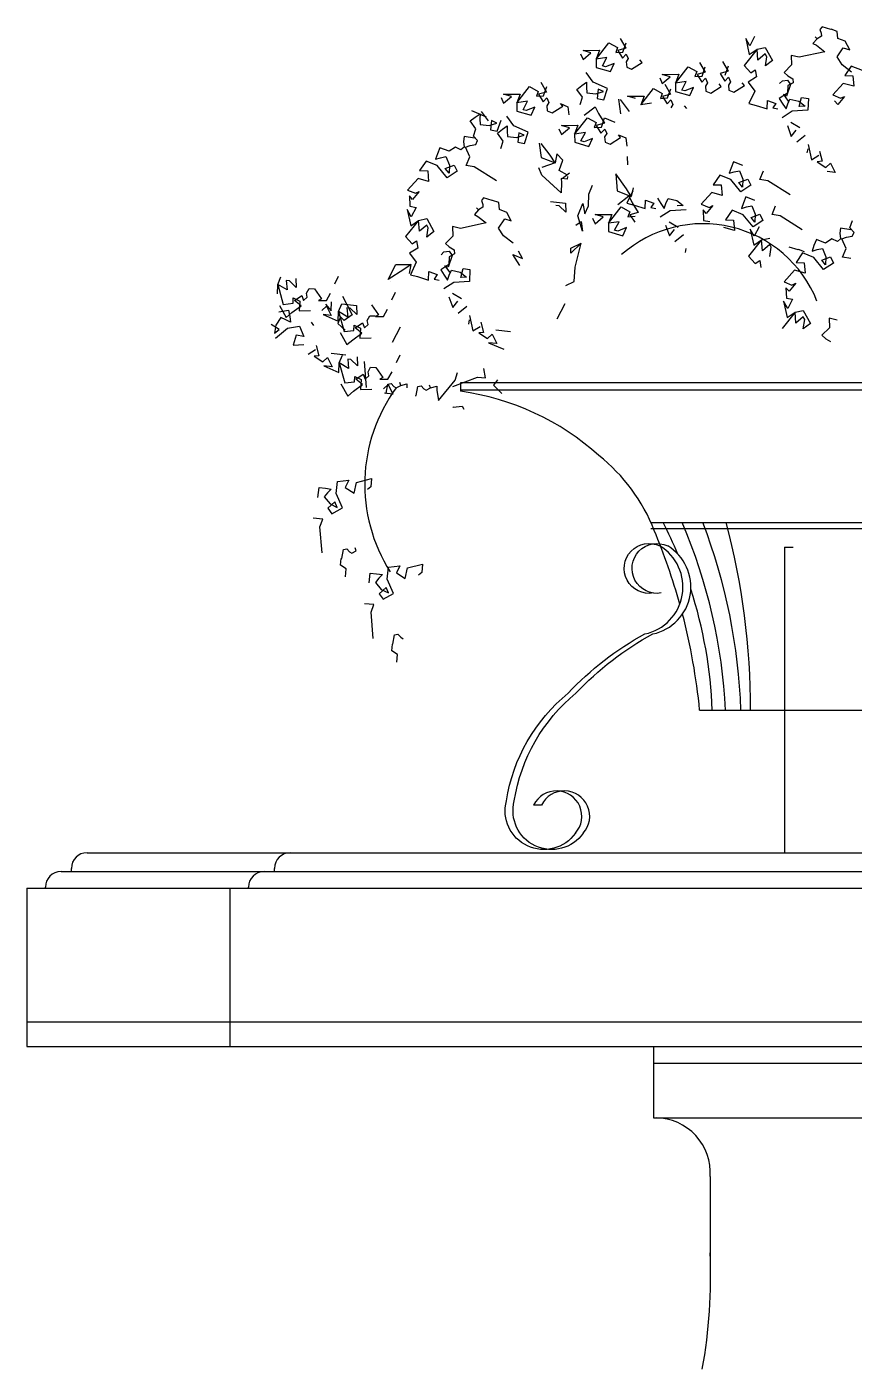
# Model space of a CAD drawing. Header units: inches. Extents: x 10 to 52.5, y 12.2 to 37.
# Drawn here: x 17.69 to 18.112, y 13.606 to 14.292 of the extents above; entities that cross this region are included whole.
import ezdxf

# ---------------------------------------------------------------- set-up
doc = ezdxf.new("R2010")
doc.units = ezdxf.units.IN
doc.header["$MEASUREMENT"] = 0
doc.layers.add('02', color=2, linetype='Continuous')

msp = doc.modelspace()

# ---------------------------------------------------------------- linework, layer by layer
at = {"layer": '02'}
for p, q in [((18.09592, 14.29216), (18.09482, 14.29084)), ((18.09482, 14.29084), (18.09551, 14.28885)), ((18.10042, 14.2908), (18.09592, 14.29216)), ((18.10057, 14.29094), (18.10042, 14.2908)), ((18.10371, 14.28977), (18.10057, 14.29094)), ((17.98052, 14.27567), (17.98707, 14.28404)), ((17.98707, 14.28404), (17.99148, 14.28157)), ((17.99275, 14.28622), (17.99572, 14.28123)), ((17.99417, 14.27927), (17.99579, 14.28399)), ((18.059, 14.28253), (18.05691, 14.28622)), ((18.05691, 14.28622), (18.05875, 14.27799)), ((18.06148, 14.28727), (18.059, 14.28253)), ((18.09344, 14.28604), (18.09124, 14.28369)), ((18.09124, 14.28369), (18.09303, 14.28272)), ((18.09344, 14.28604), (18.09242, 14.28713)), ((18.09561, 14.28748), (18.09344, 14.28604)), ((18.09551, 14.28885), (18.09561, 14.28748)), ((18.10405, 14.28628), (18.10371, 14.28977)), ((18.10778, 14.28479), (18.10405, 14.28628)), ((18.11006, 14.28047), (18.10778, 14.28479)), ((17.97248, 14.27838), (17.97381, 14.27545)), ((17.9738, 14.28015), (17.98223, 14.2802)), ((17.97787, 14.27894), (17.9738, 14.28015)), ((17.97381, 14.27545), (17.97787, 14.27894)), ((17.98223, 14.2802), (17.98052, 14.27567)), ((17.98601, 14.27652), (17.98052, 14.27567)), ((17.98374, 14.2722), (17.98601, 14.27652)), ((17.99148, 14.28157), (17.99052, 14.27902)), ((17.99052, 14.27902), (17.99417, 14.27927)), ((17.99572, 14.28123), (17.99155, 14.28005)), ((17.99155, 14.28005), (17.99399, 14.27622)), ((17.99399, 14.27622), (17.99589, 14.27825)), ((17.99589, 14.27825), (17.99695, 14.27591)), ((18.06278, 14.28068), (18.05611, 14.27241)), ((18.05875, 14.27799), (18.06278, 14.28068)), ((18.06278, 14.28068), (18.06689, 14.2816)), ((18.0632, 14.27514), (18.06278, 14.28068)), ((18.06689, 14.27833), (18.0632, 14.27514)), ((18.06689, 14.2816), (18.07058, 14.27497)), ((18.06769, 14.27686), (18.06689, 14.27833)), ((18.06698, 14.2722), (18.06769, 14.27686)), ((18.08014, 14.27753), (18.08028, 14.27268)), ((18.0842, 14.27664), (18.08014, 14.27753)), ((18.09731, 14.2794), (18.0842, 14.27664)), ((18.09303, 14.28272), (18.09731, 14.2794)), ((18.10358, 14.27676), (18.10676, 14.28149)), ((18.10617, 14.27273), (18.10358, 14.27676)), ((18.10676, 14.28149), (18.11006, 14.28047)), ((17.98052, 14.27567), (17.98055, 14.27146)), ((17.98055, 14.27146), (17.98784, 14.26936)), ((17.98535, 14.27175), (17.98374, 14.2722)), ((17.98973, 14.2735), (17.98535, 14.27175)), ((17.98784, 14.26936), (17.98973, 14.2735)), ((17.99695, 14.27591), (17.99583, 14.27423)), ((17.99583, 14.27423), (17.99611, 14.27154)), ((17.99611, 14.27154), (17.99865, 14.27058)), ((17.99865, 14.27058), (18.00396, 14.27392)), ((18.00396, 14.27392), (18.00286, 14.2753)), ((18.02101, 14.26338), (18.02757, 14.27175)), ((18.02757, 14.27175), (18.03197, 14.26928)), ((18.03325, 14.27393), (18.03621, 14.26893)), ((18.03466, 14.26697), (18.03628, 14.2717)), ((18.04504, 14.27444), (18.048, 14.26944)), ((18.04645, 14.26748), (18.04807, 14.27221)), ((18.05611, 14.27241), (18.05951, 14.26867)), ((18.05951, 14.26867), (18.06177, 14.27018)), ((18.06177, 14.27018), (18.06236, 14.26657)), ((18.07058, 14.27497), (18.06698, 14.2722)), ((18.08028, 14.27268), (18.07652, 14.26888)), ((18.11104, 14.26908), (18.10617, 14.27273)), ((18.1109, 14.27207), (18.10754, 14.26728)), ((18.11656, 14.26984), (18.1109, 14.27207)), ((17.9522, 14.26387), (17.95517, 14.25887)), ((17.97316, 14.26222), (17.97565, 14.26395)), ((17.979, 14.26395), (17.97536, 14.26883)), ((17.97565, 14.26395), (17.97555, 14.26127)), ((17.98637, 14.2607), (17.979, 14.26395)), ((18.01298, 14.26608), (18.0143, 14.26316)), ((18.01429, 14.26785), (18.02272, 14.26791)), ((18.01836, 14.26664), (18.01429, 14.26785)), ((18.0143, 14.26316), (18.01836, 14.26664)), ((18.01556, 14.26281), (18.01852, 14.25781)), ((18.02272, 14.26791), (18.02101, 14.26338)), ((18.02651, 14.26422), (18.02101, 14.26338)), ((18.02101, 14.26338), (18.02104, 14.25917)), ((18.02423, 14.2599), (18.02651, 14.26422)), ((18.03197, 14.26928), (18.03101, 14.26673)), ((18.03101, 14.26673), (18.03466, 14.26697)), ((18.03621, 14.26893), (18.03205, 14.26775)), ((18.03205, 14.26775), (18.03448, 14.26392)), ((18.03448, 14.26392), (18.03638, 14.26596)), ((18.03744, 14.26362), (18.03632, 14.26194)), ((18.03638, 14.26596), (18.03744, 14.26362)), ((18.04445, 14.26162), (18.04336, 14.26301)), ((18.048, 14.26944), (18.04384, 14.26826)), ((18.04384, 14.26826), (18.04627, 14.26444)), ((18.04627, 14.26444), (18.04817, 14.26647)), ((18.04923, 14.26413), (18.04811, 14.26245)), ((18.04817, 14.26647), (18.04923, 14.26413)), ((18.05624, 14.26214), (18.05515, 14.26352)), ((18.06236, 14.26657), (18.05812, 14.26393)), ((18.05812, 14.26393), (18.06156, 14.25931)), ((18.07428, 14.26318), (18.07566, 14.26465)), ((18.07566, 14.26465), (18.07835, 14.26499)), ((18.07652, 14.26888), (18.07843, 14.26714)), ((18.07986, 14.26272), (18.0778, 14.2568)), ((18.07835, 14.26499), (18.07986, 14.26272)), ((18.08118, 14.26357), (18.07841, 14.26215)), ((18.07843, 14.26714), (18.08095, 14.26569)), ((18.08095, 14.26569), (18.08118, 14.26357)), ((18.10674, 14.26329), (18.10141, 14.25737)), ((18.11211, 14.26178), (18.10674, 14.26329)), ((18.10754, 14.26728), (18.11165, 14.26711)), ((18.11165, 14.26711), (18.11211, 14.26178)), ((17.93193, 14.25602), (17.93325, 14.2531)), ((17.93325, 14.25779), (17.94168, 14.25785)), ((17.93732, 14.25658), (17.93325, 14.25779)), ((17.93325, 14.2531), (17.93732, 14.25658)), ((17.93997, 14.25332), (17.94652, 14.26168)), ((17.94168, 14.25785), (17.93997, 14.25332)), ((17.94652, 14.26168), (17.95093, 14.25921)), ((17.95093, 14.25921), (17.94997, 14.25667)), ((17.94997, 14.25667), (17.95362, 14.25691)), ((17.95517, 14.25887), (17.951, 14.25769)), ((17.951, 14.25769), (17.95344, 14.25386)), ((17.95344, 14.25386), (17.95534, 14.25589)), ((17.95362, 14.25691), (17.95524, 14.26163)), ((17.95534, 14.25589), (17.9564, 14.25355)), ((17.97057, 14.26021), (17.97316, 14.26222)), ((17.97354, 14.25619), (17.97057, 14.26021)), ((17.97229, 14.25246), (17.97354, 14.25619)), ((17.97555, 14.26127), (17.97574, 14.25849)), ((17.97574, 14.25849), (17.98034, 14.25792)), ((17.98034, 14.25792), (17.98426, 14.25917)), ((17.98148, 14.26041), (17.98101, 14.25562)), ((17.98426, 14.25917), (17.98148, 14.26041)), ((17.98445, 14.25495), (17.98637, 14.2607)), ((17.9966, 14.25673), (18.00503, 14.25679)), ((18.00067, 14.25552), (17.9966, 14.25673)), ((18.00332, 14.25226), (18.00988, 14.26062)), ((18.00503, 14.25679), (18.00332, 14.25226)), ((18.00988, 14.26062), (18.01428, 14.25815)), ((18.01428, 14.25815), (18.01332, 14.25561)), ((18.01332, 14.25561), (18.01697, 14.25585)), ((18.01852, 14.25781), (18.01436, 14.25663)), ((18.01436, 14.25663), (18.01679, 14.2528)), ((18.01697, 14.25585), (18.01859, 14.26057)), ((18.02104, 14.25917), (18.02834, 14.25707)), ((18.02584, 14.25946), (18.02423, 14.2599)), ((18.03022, 14.26121), (18.02584, 14.25946)), ((18.02834, 14.25707), (18.03022, 14.26121)), ((18.03632, 14.26194), (18.0366, 14.25924)), ((18.0366, 14.25924), (18.03915, 14.25829)), ((18.03915, 14.25829), (18.04445, 14.26162)), ((18.04811, 14.26245), (18.04839, 14.25976)), ((18.04839, 14.25976), (18.05094, 14.2588)), ((18.05094, 14.2588), (18.05624, 14.26214)), ((18.06156, 14.25931), (18.05854, 14.25293)), ((18.07828, 14.25822), (18.0741, 14.25548)), ((18.0778, 14.2568), (18.07621, 14.25756)), ((18.07621, 14.25756), (18.0786, 14.25424)), ((18.07841, 14.26215), (18.07828, 14.25822)), ((18.08426, 14.2515), (18.08547, 14.25615)), ((18.08547, 14.25615), (18.08894, 14.25558)), ((18.10141, 14.25737), (18.10544, 14.25569)), ((18.10737, 14.25662), (18.10393, 14.2525)), ((18.10544, 14.25569), (18.10737, 14.25662)), ((17.92443, 14.24605), (17.91706, 14.2493)), ((17.94546, 14.25416), (17.93997, 14.25332)), ((17.93997, 14.25332), (17.94, 14.2491)), ((17.94, 14.2491), (17.94729, 14.247)), ((17.94319, 14.24984), (17.94546, 14.25416)), ((17.9448, 14.2494), (17.94319, 14.24984)), ((17.94918, 14.25114), (17.9448, 14.2494)), ((17.94729, 14.247), (17.94918, 14.25114)), ((17.9564, 14.25355), (17.95528, 14.25187)), ((17.95528, 14.25187), (17.95555, 14.24918)), ((17.95555, 14.24918), (17.9581, 14.24822)), ((17.9581, 14.24822), (17.96341, 14.25156)), ((17.96341, 14.25156), (17.96231, 14.25294)), ((17.96231, 14.25294), (17.96608, 14.25136)), ((17.96608, 14.25136), (17.96659, 14.24713)), ((17.97443, 14.24697), (17.97996, 14.25135)), ((17.97996, 14.25135), (17.98175, 14.24793)), ((17.98101, 14.25562), (17.98445, 14.25495)), ((17.99198, 14.25516), (17.9929, 14.24777)), ((17.99759, 14.24892), (17.99296, 14.25497)), ((18.00882, 14.2531), (18.00332, 14.25226)), ((18.01679, 14.2528), (18.01869, 14.25483)), ((18.01975, 14.25249), (18.01863, 14.25081)), ((18.01869, 14.25483), (18.01975, 14.25249)), ((18.02676, 14.2505), (18.02567, 14.25188)), ((18.05854, 14.25293), (18.06228, 14.25196)), ((18.06228, 14.25196), (18.06781, 14.2502)), ((18.06781, 14.2502), (18.06802, 14.25453)), ((18.06802, 14.25453), (18.0723, 14.25302)), ((18.0723, 14.25302), (18.07075, 14.25071)), ((18.07075, 14.25071), (18.07327, 14.2502)), ((18.0741, 14.25548), (18.07582, 14.2527)), ((18.08069, 14.24905), (18.07558, 14.24574)), ((18.07582, 14.2527), (18.07755, 14.25022)), ((18.07755, 14.25022), (18.07839, 14.25276)), ((18.07839, 14.25276), (18.07954, 14.2553)), ((18.07954, 14.2553), (18.08405, 14.25423)), ((18.08873, 14.24953), (18.08069, 14.24905)), ((18.08405, 14.25423), (18.08729, 14.2517)), ((18.08729, 14.2517), (18.08426, 14.2515)), ((18.08894, 14.25558), (18.08873, 14.24953)), ((18.10393, 14.2525), (18.10234, 14.25435)), ((17.9161, 14.24407), (17.91869, 14.24608)), ((17.91907, 14.24005), (17.9161, 14.24407)), ((17.91869, 14.24608), (17.92118, 14.24781)), ((17.92118, 14.24781), (17.92108, 14.24513)), ((17.92108, 14.24513), (17.92127, 14.24235)), ((17.92127, 14.24235), (17.92587, 14.24178)), ((17.92557, 14.24409), (17.92193, 14.24897)), ((17.92587, 14.24178), (17.92979, 14.24302)), ((17.92702, 14.24427), (17.92654, 14.23948)), ((17.92979, 14.24302), (17.92702, 14.24427)), ((17.92998, 14.23881), (17.9319, 14.24456)), ((17.93845, 14.24159), (17.93481, 14.24647)), ((17.96951, 14.23738), (17.97607, 14.24575)), ((17.97607, 14.24575), (17.98047, 14.24328)), ((17.98047, 14.24328), (17.97951, 14.24073)), ((17.98471, 14.24293), (17.98055, 14.24175)), ((17.98175, 14.24793), (17.98471, 14.24293)), ((17.98316, 14.24097), (17.98478, 14.2457)), ((17.98478, 14.2457), (17.99006, 14.24339)), ((18.08005, 14.24347), (18.08465, 14.24074)), ((17.913, 14.23622), (17.91271, 14.23366)), ((17.91829, 14.23538), (17.913, 14.23622)), ((17.91783, 14.23632), (17.91907, 14.24005)), ((17.91993, 14.23403), (17.91783, 14.23632)), ((17.92654, 14.23948), (17.92998, 14.23881)), ((17.93002, 14.23785), (17.93261, 14.23987)), ((17.93299, 14.23384), (17.93002, 14.23785)), ((17.93261, 14.23987), (17.9351, 14.24159)), ((17.9351, 14.24159), (17.935, 14.23891)), ((17.935, 14.23891), (17.93519, 14.23613)), ((17.93519, 14.23613), (17.93978, 14.23556)), ((17.94582, 14.23834), (17.93845, 14.24159)), ((17.93978, 14.23556), (17.94371, 14.23681)), ((17.94093, 14.23805), (17.94045, 14.23327)), ((17.94371, 14.23681), (17.94093, 14.23805)), ((17.9439, 14.2326), (17.94582, 14.23834)), ((17.96148, 14.24008), (17.9628, 14.23716)), ((17.96279, 14.24185), (17.97122, 14.24191)), ((17.96686, 14.24064), (17.96279, 14.24185)), ((17.9628, 14.23716), (17.96686, 14.24064)), ((17.97122, 14.24191), (17.96951, 14.23738)), ((17.97501, 14.23822), (17.96951, 14.23738)), ((17.96951, 14.23738), (17.96954, 14.23317)), ((17.97273, 14.23391), (17.97501, 14.23822)), ((17.97951, 14.24073), (17.98316, 14.24097)), ((17.98055, 14.24175), (17.98298, 14.23792)), ((17.98298, 14.23792), (17.98488, 14.23996)), ((17.98594, 14.23762), (17.98482, 14.23594)), ((17.98482, 14.23594), (17.9851, 14.23325)), ((17.98488, 14.23996), (17.98594, 14.23762)), ((17.98765, 14.23229), (17.99295, 14.23562)), ((17.99186, 14.23701), (17.99563, 14.23543)), ((17.99295, 14.23562), (17.99186, 14.23701)), ((17.99563, 14.23543), (17.99613, 14.23119)), ((18.07828, 14.24169), (18.08021, 14.23618)), ((18.08021, 14.23618), (18.08275, 14.23942)), ((18.08735, 14.23669), (18.08299, 14.2332)), ((17.90071, 14.23038), (17.89945, 14.22736)), ((17.90537, 14.22858), (17.90071, 14.23038)), ((17.90864, 14.23076), (17.90537, 14.22858)), ((17.91141, 14.22934), (17.90864, 14.23076)), ((17.913, 14.23076), (17.91141, 14.22934)), ((17.91271, 14.23366), (17.913, 14.23076)), ((17.91371, 14.23068), (17.9161, 14.23163)), ((17.91591, 14.2258), (17.91371, 14.23068)), ((17.9161, 14.23163), (17.91897, 14.23211)), ((17.91897, 14.23211), (17.91993, 14.23403)), ((17.93174, 14.2301), (17.93299, 14.23384)), ((17.94045, 14.23327), (17.9439, 14.2326)), ((17.95143, 14.2328), (17.95235, 14.22541)), ((17.95704, 14.22656), (17.95241, 14.23261)), ((17.96954, 14.23317), (17.97684, 14.23107)), ((17.97434, 14.23346), (17.97273, 14.23391)), ((17.97872, 14.23521), (17.97434, 14.23346)), ((17.97684, 14.23107), (17.97872, 14.23521)), ((17.9851, 14.23325), (17.98765, 14.23229)), ((18.08841, 14.22772), (18.08878, 14.22983)), ((18.0888, 14.23204), (18.0905, 14.22426)), ((18.09459, 14.22866), (18.09593, 14.22347)), ((17.89366, 14.2235), (17.89031, 14.21871)), ((17.89933, 14.22127), (17.89366, 14.2235)), ((17.89945, 14.22736), (17.89845, 14.22451)), ((17.89845, 14.22451), (17.901, 14.2253)), ((17.901, 14.2253), (17.90373, 14.22585)), ((17.90373, 14.22585), (17.90549, 14.22157)), ((17.90549, 14.22157), (17.90533, 14.21745)), ((17.91409, 14.2213), (17.91591, 14.2258)), ((17.95235, 14.22541), (17.95956, 14.22273)), ((17.95956, 14.22273), (17.95273, 14.22034)), ((17.95956, 14.22273), (17.95704, 14.22656)), ((17.96049, 14.22733), (17.95956, 14.22273)), ((17.95956, 14.22273), (17.95956, 14.22273)), ((17.96355, 14.22408), (17.96049, 14.22733)), ((17.96156, 14.21874), (17.96355, 14.22408)), ((17.99636, 14.226), (17.99656, 14.22162)), ((18.05075, 14.22322), (18.0495, 14.22019)), ((18.05541, 14.22141), (18.05075, 14.22322)), ((18.0905, 14.22426), (18.09422, 14.22656)), ((18.09593, 14.22347), (18.0935, 14.22325)), ((18.0935, 14.22325), (18.09794, 14.22037)), ((18.09794, 14.22037), (18.10029, 14.22256)), ((18.10029, 14.22256), (18.1027, 14.21779)), ((17.88951, 14.21472), (17.88418, 14.2088)), ((17.89488, 14.21321), (17.88951, 14.21472)), ((17.89031, 14.21871), (17.89442, 14.21854)), ((17.89442, 14.21854), (17.89488, 14.21321)), ((17.9044, 14.21502), (17.89933, 14.22127)), ((17.9034, 14.2198), (17.90789, 14.22153)), ((17.90533, 14.21745), (17.9034, 14.2198)), ((17.90944, 14.21838), (17.9044, 14.21502)), ((17.90789, 14.22153), (17.90944, 14.21838)), ((17.91821, 14.22073), (17.91409, 14.2213)), ((17.92953, 14.21357), (17.91821, 14.22073)), ((17.95277, 14.21634), (17.95114, 14.22016)), ((17.96266, 14.2073), (17.95277, 14.21634)), ((17.96594, 14.21642), (17.96156, 14.21874)), ((17.96261, 14.21473), (17.96287, 14.21272)), ((17.9658, 14.21431), (17.96261, 14.21473)), ((17.96694, 14.21746), (17.96308, 14.21452)), ((17.9658, 14.21431), (17.9661, 14.21578)), ((17.99054, 14.21711), (17.99128, 14.20839)), ((17.99601, 14.20936), (17.99054, 14.21711)), ((18.04371, 14.21633), (18.04035, 14.21154)), ((18.04937, 14.21411), (18.04371, 14.21633)), ((18.0495, 14.22019), (18.04849, 14.21734)), ((18.04849, 14.21734), (18.05105, 14.21814)), ((18.05105, 14.21814), (18.05377, 14.21868)), ((18.05377, 14.21868), (18.05554, 14.2144)), ((18.06413, 14.21413), (18.06595, 14.21863)), ((18.1027, 14.21779), (18.09848, 14.21823)), ((17.88418, 14.2088), (17.88821, 14.20712)), ((17.89014, 14.20805), (17.8867, 14.20393)), ((17.88821, 14.20712), (17.89014, 14.20805)), ((17.95753, 14.21141), (17.95753, 14.21141)), ((17.96287, 14.21272), (17.96266, 14.2073)), ((17.9768, 14.20677), (17.97857, 14.21122)), ((17.99128, 14.20839), (17.99838, 14.20543)), ((17.99838, 14.20543), (17.99601, 14.20936)), ((17.99928, 14.20846), (17.99626, 14.20208)), ((17.99949, 14.20999), (17.99838, 14.20543)), ((18.04035, 14.21154), (18.04446, 14.21138)), ((18.04446, 14.21138), (18.04492, 14.20605)), ((18.05445, 14.20785), (18.04937, 14.21411)), ((18.05344, 14.21264), (18.05793, 14.21436)), ((18.05537, 14.21029), (18.05344, 14.21264)), ((18.05948, 14.21121), (18.05445, 14.20785)), ((18.05554, 14.2144), (18.05537, 14.21029)), ((18.05793, 14.21436), (18.05948, 14.21121)), ((18.06825, 14.21356), (18.06413, 14.21413)), ((18.07958, 14.20641), (18.06825, 14.21356)), ((17.8851, 14.20578), (17.88535, 14.20049)), ((17.8867, 14.20393), (17.8851, 14.20578)), ((17.92294, 14.20475), (17.92184, 14.20343)), ((17.92184, 14.20343), (17.92253, 14.20143)), ((17.92253, 14.20143), (17.92263, 14.20007)), ((17.92744, 14.20338), (17.92294, 14.20475)), ((17.92759, 14.20353), (17.92744, 14.20338)), ((17.93073, 14.20236), (17.92759, 14.20353)), ((17.93107, 14.19887), (17.93073, 14.20236)), ((17.95725, 14.20288), (17.96479, 14.20202)), ((17.96479, 14.20202), (17.96494, 14.19747)), ((17.9711, 14.19569), (17.97366, 14.20194)), ((17.97366, 14.20194), (17.97479, 14.19669)), ((17.97668, 14.20068), (17.9768, 14.20677)), ((17.99166, 14.20137), (17.99719, 14.20576)), ((17.99626, 14.20208), (18, 14.20111)), ((17.99719, 14.20576), (17.99897, 14.20234)), ((17.99838, 14.20543), (17.99838, 14.20543)), ((17.99897, 14.20234), (18.00194, 14.19734)), ((18, 14.20111), (18.00554, 14.19935)), ((18.00554, 14.19935), (18.00575, 14.20367)), ((18.00575, 14.20367), (18.01002, 14.20216)), ((18.01002, 14.20216), (18.00847, 14.19985)), ((18.01182, 14.20463), (18.01354, 14.20185)), ((18.01354, 14.20185), (18.01527, 14.19936)), ((18.01527, 14.19936), (18.01612, 14.20191)), ((18.01612, 14.20191), (18.01726, 14.20444)), ((18.01726, 14.20444), (18.02177, 14.20338)), ((18.02177, 14.20338), (18.02501, 14.20085)), ((18.03955, 14.20756), (18.03422, 14.20163)), ((18.03422, 14.20163), (18.03825, 14.19996)), ((18.04492, 14.20605), (18.03955, 14.20756)), ((18.05573, 14.2023), (18.05472, 14.19944)), ((18.05699, 14.20532), (18.05573, 14.2023)), ((18.06164, 14.20351), (18.05699, 14.20532)), ((17.88393, 14.19881), (17.88577, 14.19058)), ((17.88603, 14.19511), (17.88393, 14.19881)), ((17.88535, 14.20049), (17.8885, 14.19986)), ((17.8885, 14.19986), (17.88603, 14.19511)), ((17.8898, 14.19327), (17.89391, 14.19419)), ((17.89391, 14.19419), (17.89761, 14.18756)), ((17.92046, 14.19863), (17.91827, 14.19628)), ((17.91827, 14.19628), (17.92005, 14.19531)), ((17.91944, 14.19972), (17.92046, 14.19863)), ((17.92005, 14.19531), (17.92433, 14.19198)), ((17.92263, 14.20007), (17.92046, 14.19863)), ((17.93481, 14.19738), (17.93107, 14.19887)), ((17.93708, 14.19306), (17.93481, 14.19738)), ((17.96157, 14.20077), (17.95991, 14.20097)), ((17.96494, 14.19747), (17.96157, 14.20077)), ((17.97345, 14.18779), (17.9711, 14.19569)), ((17.97479, 14.19669), (17.97668, 14.20068)), ((17.97871, 14.19449), (17.98003, 14.19157)), ((17.98002, 14.19626), (17.98845, 14.19632)), ((17.98409, 14.19505), (17.98002, 14.19626)), ((17.98003, 14.19157), (17.98409, 14.19505)), ((17.98674, 14.19179), (17.9933, 14.20015)), ((17.98845, 14.19632), (17.98674, 14.19179)), ((17.9933, 14.20015), (17.9977, 14.19769)), ((17.9977, 14.19769), (17.99674, 14.19514)), ((17.99674, 14.19514), (18.00039, 14.19538)), ((18.00194, 14.19734), (17.99777, 14.19616)), ((17.99777, 14.19616), (18.00021, 14.19233)), ((18.00847, 14.19985), (18.01099, 14.19935)), ((18.01841, 14.1982), (18.0133, 14.19489)), ((18.02645, 14.19868), (18.01841, 14.1982)), ((18.02501, 14.20085), (18.02198, 14.20065)), ((18.03515, 14.19861), (18.0354, 14.19332)), ((18.03674, 14.19677), (18.03515, 14.19861)), ((18.04018, 14.20088), (18.03674, 14.19677)), ((18.03825, 14.19996), (18.04018, 14.20088)), ((18.04994, 14.19843), (18.04658, 14.19364)), ((18.0556, 14.19621), (18.04994, 14.19843)), ((18.05472, 14.19944), (18.05728, 14.20024)), ((18.06068, 14.18995), (18.0556, 14.19621)), ((18.05728, 14.20024), (18.06001, 14.20078)), ((18.05967, 14.19474), (18.06416, 14.19646)), ((18.0616, 14.19239), (18.05967, 14.19474)), ((18.06001, 14.20078), (18.06177, 14.1965)), ((18.06177, 14.1965), (18.0616, 14.19239)), ((18.06416, 14.19646), (18.06571, 14.19331)), ((18.07037, 14.19623), (18.07219, 14.20073)), ((18.07448, 14.19566), (18.07037, 14.19623)), ((18.08581, 14.18851), (18.07448, 14.19566)), ((17.8898, 14.19327), (17.88313, 14.185)), ((17.88577, 14.19058), (17.8898, 14.19327)), ((17.89022, 14.18773), (17.8898, 14.19327)), ((17.89391, 14.19092), (17.89022, 14.18773)), ((17.89471, 14.18945), (17.89391, 14.19092)), ((17.894, 14.18479), (17.89471, 14.18945)), ((17.89761, 14.18756), (17.894, 14.18479)), ((17.91122, 14.18922), (17.90716, 14.19012)), ((17.90716, 14.19012), (17.9073, 14.18527)), ((17.92433, 14.19198), (17.91122, 14.18922)), ((17.9306, 14.18935), (17.93379, 14.19408)), ((17.93319, 14.18532), (17.9306, 14.18935)), ((17.93379, 14.19408), (17.93708, 14.19306)), ((17.97013, 14.19086), (17.9729, 14.19271)), ((17.9729, 14.19271), (17.97345, 14.18779)), ((17.99224, 14.19263), (17.98674, 14.19179)), ((17.98674, 14.19179), (17.98677, 14.18757)), ((17.98677, 14.18757), (17.99406, 14.18547)), ((17.98996, 14.18831), (17.99224, 14.19263)), ((17.99157, 14.18787), (17.98996, 14.18831)), ((17.99595, 14.18961), (17.99157, 14.18787)), ((17.99406, 14.18547), (17.99595, 14.18961)), ((18.016, 14.19084), (18.01794, 14.18532)), ((18.01777, 14.19262), (18.02237, 14.18988)), ((18.01794, 14.18532), (18.02047, 14.18857)), ((18.0354, 14.19332), (18.03854, 14.19269)), ((18.05115, 14.18815), (18.04578, 14.18966)), ((18.04658, 14.19364), (18.05069, 14.19348)), ((18.05069, 14.19348), (18.05115, 14.18815)), ((18.05921, 14.18889), (18.06106, 14.18066)), ((18.06131, 14.18519), (18.05921, 14.18889)), ((18.06571, 14.19331), (18.06068, 14.18995)), ((18.06378, 14.18994), (18.06131, 14.18519)), ((18.10536, 14.18936), (18.10507, 14.1868)), ((18.11065, 14.18852), (18.10536, 14.18936)), ((18.11019, 14.18946), (18.11143, 14.19319)), ((18.11229, 14.18717), (18.11019, 14.18946)), ((17.88313, 14.185), (17.88653, 14.18126)), ((17.88653, 14.18126), (17.88879, 14.18277)), ((17.88879, 14.18277), (17.88938, 14.17916)), ((17.9073, 14.18527), (17.90354, 14.18146)), ((17.90354, 14.18146), (17.90545, 14.17973)), ((17.93806, 14.18167), (17.93319, 14.18532)), ((17.97286, 14.18158), (17.96749, 14.17654)), ((17.96757, 14.17914), (17.97286, 14.18158)), ((17.96975, 14.16932), (17.97286, 14.18158)), ((17.97286, 14.18158), (17.97286, 14.18158)), ((18.02507, 14.18584), (18.02071, 14.18235)), ((18.06508, 14.18335), (18.05841, 14.17508)), ((18.06106, 14.18066), (18.06508, 14.18335)), ((18.06508, 14.18335), (18.0692, 14.18427)), ((18.0655, 14.17781), (18.06508, 14.18335)), ((18.0692, 14.181), (18.0655, 14.17781)), ((18.06999, 14.17953), (18.0692, 14.181)), ((18.09181, 14.1805), (18.09081, 14.17764)), ((18.09307, 14.18352), (18.09181, 14.1805)), ((18.09773, 14.18172), (18.09307, 14.18352)), ((18.101, 14.1839), (18.09773, 14.18172)), ((18.10377, 14.18248), (18.101, 14.1839)), ((18.10536, 14.1839), (18.10377, 14.18248)), ((18.10507, 14.1868), (18.10536, 14.1839)), ((18.10607, 14.18381), (18.10846, 14.18477)), ((18.10827, 14.17894), (18.10607, 14.18381)), ((18.10846, 14.18477), (18.11133, 14.18525)), ((18.11133, 14.18525), (18.11229, 14.18717)), ((17.88938, 14.17916), (17.88514, 14.17652)), ((17.88514, 14.17652), (17.88858, 14.1719)), ((17.9013, 14.17577), (17.90268, 14.17724)), ((17.90268, 14.17724), (17.90537, 14.17758)), ((17.90688, 14.17531), (17.90482, 14.16939)), ((17.90543, 14.17474), (17.9053, 14.1708)), ((17.90537, 14.17758), (17.90688, 14.17531)), ((17.9082, 14.17616), (17.90543, 14.17474)), ((17.90545, 14.17973), (17.90797, 14.17828)), ((17.90797, 14.17828), (17.9082, 14.17616)), ((17.93797, 14.1759), (17.9429, 14.17376)), ((17.94157, 14.17017), (17.93797, 14.1759)), ((17.9429, 14.17376), (17.94076, 14.17762)), ((17.96749, 14.17654), (17.96757, 14.17914)), ((18.02613, 14.17687), (18.0265, 14.17897)), ((18.05841, 14.17508), (18.06181, 14.17134)), ((18.06928, 14.17487), (18.06999, 14.17953)), ((18.08371, 14.17832), (18.07922, 14.17969)), ((18.08602, 14.17664), (18.08267, 14.17185)), ((18.08387, 14.17847), (18.08371, 14.17832)), ((18.08701, 14.1773), (18.08387, 14.17847)), ((18.09169, 14.17441), (18.08602, 14.17664)), ((18.09081, 14.17764), (18.09336, 14.17844)), ((18.09676, 14.16816), (18.09169, 14.17441)), ((18.09336, 14.17844), (18.09609, 14.17899)), ((18.09576, 14.17294), (18.10025, 14.17467)), ((18.09609, 14.17899), (18.09785, 14.17471)), ((18.09785, 14.17471), (18.09769, 14.17059)), ((18.10025, 14.17467), (18.1018, 14.17152)), ((18.10645, 14.17444), (18.10827, 14.17894)), ((18.11057, 14.17387), (18.10645, 14.17444)), ((17.87416, 14.16308), (17.8782, 14.17084)), ((17.8822, 14.16813), (17.87416, 14.16308)), ((17.8782, 14.17084), (17.8859, 14.17084)), ((17.8859, 14.17084), (17.8822, 14.16813)), ((17.88516, 14.16621), (17.8859, 14.17084)), ((17.88858, 14.1719), (17.88556, 14.16552)), ((17.89484, 14.16279), (17.89505, 14.16712)), ((17.89505, 14.16712), (17.89933, 14.1656)), ((17.9053, 14.1708), (17.90112, 14.16807)), ((17.90112, 14.16807), (17.90284, 14.16529)), ((17.90323, 14.17015), (17.90562, 14.16683)), ((17.90482, 14.16939), (17.90323, 14.17015)), ((17.90542, 14.16535), (17.90656, 14.16788)), ((17.90656, 14.16788), (17.91107, 14.16682)), ((17.91107, 14.16682), (17.91431, 14.16429)), ((17.91128, 14.16409), (17.9125, 14.16874)), ((17.9125, 14.16874), (17.91596, 14.16817)), ((17.91596, 14.16817), (17.91575, 14.16212)), ((17.96925, 14.1621), (17.96975, 14.16932)), ((18.06181, 14.17134), (18.06408, 14.17285)), ((18.06408, 14.17285), (18.06466, 14.16924)), ((18.08187, 14.16786), (18.07654, 14.16194)), ((18.08724, 14.16635), (18.08187, 14.16786)), ((18.08267, 14.17185), (18.08678, 14.17168)), ((18.08678, 14.17168), (18.08724, 14.16635)), ((18.09769, 14.17059), (18.09576, 14.17294)), ((18.1018, 14.17152), (18.09676, 14.16816)), ((17.81766, 14.15578), (17.81782, 14.16062)), ((17.81782, 14.16062), (17.81946, 14.1645)), ((17.81782, 14.16062), (17.82065, 14.15038)), ((17.82257, 14.15774), (17.81782, 14.16062)), ((17.82378, 14.16239), (17.82212, 14.1626)), ((17.82212, 14.1626), (17.82257, 14.15774)), ((17.82715, 14.15909), (17.82378, 14.16239)), ((17.827, 14.16364), (17.82715, 14.15909)), ((17.84698, 14.16081), (17.84884, 14.16478)), ((17.87545, 14.1619), (17.87545, 14.1619)), ((17.88556, 14.16552), (17.8893, 14.16455)), ((17.8893, 14.16455), (17.89484, 14.16279)), ((17.89933, 14.1656), (17.89777, 14.1633)), ((17.89777, 14.1633), (17.90029, 14.16279)), ((17.90771, 14.16164), (17.90261, 14.15833)), ((17.90284, 14.16529), (17.90457, 14.1628)), ((17.90457, 14.1628), (17.90542, 14.16535)), ((17.91575, 14.16212), (17.90771, 14.16164)), ((17.91431, 14.16429), (17.91128, 14.16409)), ((17.96506, 14.16), (17.96925, 14.1621)), ((17.96925, 14.1621), (17.96925, 14.1621)), ((18.07654, 14.16194), (18.08057, 14.16026)), ((18.0825, 14.16119), (18.07906, 14.15707)), ((18.08057, 14.16026), (18.0825, 14.16119)), ((17.82567, 14.15097), (17.82576, 14.15369)), ((17.82576, 14.15369), (17.82904, 14.15206)), ((17.82632, 14.15235), (17.83004, 14.15494)), ((17.83004, 14.15494), (17.83102, 14.15234)), ((17.83102, 14.15234), (17.83289, 14.15409)), ((17.8325, 14.15607), (17.8338, 14.15845)), ((17.83289, 14.15409), (17.8325, 14.15607)), ((17.8338, 14.15845), (17.83652, 14.15836)), ((17.83652, 14.15836), (17.84013, 14.15323)), ((17.84013, 14.15323), (17.83859, 14.15238)), ((17.84268, 14.15239), (17.84477, 14.1561)), ((17.8509, 14.15455), (17.85583, 14.14513)), ((17.87612, 14.15263), (17.87799, 14.1566)), ((17.9053, 14.15428), (17.90724, 14.14876)), ((17.90707, 14.15606), (17.91167, 14.15332)), ((18.07906, 14.15707), (18.07746, 14.15892)), ((18.07746, 14.15892), (18.07771, 14.15363)), ((18.07771, 14.15363), (18.08086, 14.153)), ((18.08086, 14.153), (18.07839, 14.14825)), ((17.81837, 14.14659), (17.82329, 14.14745)), ((17.81867, 14.14989), (17.82209, 14.14371)), ((17.82065, 14.15038), (17.82567, 14.15097)), ((17.82209, 14.14371), (17.82505, 14.14618)), ((17.82329, 14.14745), (17.82393, 14.14424)), ((17.82505, 14.14618), (17.82971, 14.14966)), ((17.82971, 14.14966), (17.82632, 14.15235)), ((17.82904, 14.15206), (17.82872, 14.14708)), ((17.82872, 14.14708), (17.83447, 14.14718)), ((17.83859, 14.15238), (17.84268, 14.15239)), ((17.84041, 14.14732), (17.84276, 14.14951)), ((17.84213, 14.15049), (17.84513, 14.14706)), ((17.84276, 14.14951), (17.84517, 14.14473)), ((17.84513, 14.14706), (17.84534, 14.15177)), ((17.84871, 14.14188), (17.84887, 14.14672)), ((17.84887, 14.14672), (17.85052, 14.1506)), ((17.85362, 14.14384), (17.84887, 14.14672)), ((17.84887, 14.14672), (17.85171, 14.13648)), ((17.85052, 14.1506), (17.85806, 14.14974)), ((17.85484, 14.14849), (17.85318, 14.1487)), ((17.85318, 14.1487), (17.85362, 14.14384)), ((17.85821, 14.14519), (17.85484, 14.14849)), ((17.85806, 14.14974), (17.85821, 14.14519)), ((17.86566, 14.15018), (17.86928, 14.14506)), ((17.87182, 14.14422), (17.87392, 14.14793)), ((17.90724, 14.14876), (17.90977, 14.15201)), ((17.91437, 14.14928), (17.91001, 14.14579)), ((17.96062, 14.14299), (17.96466, 14.15076)), ((18.08216, 14.14641), (18.07549, 14.13814)), ((18.07839, 14.14825), (18.07629, 14.15195)), ((18.07629, 14.15195), (18.07813, 14.14372)), ((18.07813, 14.14372), (18.08216, 14.14641)), ((18.08216, 14.14641), (18.08627, 14.14733)), ((18.08258, 14.14087), (18.08216, 14.14641)), ((18.08627, 14.14733), (18.08997, 14.1407)), ((17.81858, 14.1376), (17.81452, 14.14017)), ((17.81687, 14.13974), (17.81623, 14.13568)), ((17.81944, 14.1436), (17.81687, 14.13974)), ((17.822, 14.14253), (17.81944, 14.1436)), ((17.82436, 14.14124), (17.822, 14.14253)), ((17.82286, 14.13825), (17.82885, 14.13932)), ((17.82393, 14.14424), (17.82436, 14.14124)), ((17.82885, 14.13932), (17.8312, 14.13396)), ((17.8362, 14.13965), (17.83513, 14.14136)), ((17.84517, 14.14473), (17.84095, 14.14518)), ((17.84095, 14.14518), (17.84871, 14.14188)), ((17.84984, 14.14406), (17.84855, 14.14064)), ((17.84855, 14.14064), (17.85219, 14.13721)), ((17.85176, 14.14214), (17.84984, 14.14406)), ((17.85583, 14.14513), (17.85176, 14.14214)), ((17.85672, 14.13707), (17.85681, 14.13979)), ((17.85681, 14.13979), (17.86009, 14.13816)), ((17.85738, 14.13845), (17.8611, 14.14104)), ((17.8611, 14.14104), (17.86207, 14.13844)), ((17.86207, 14.13844), (17.86395, 14.14019)), ((17.86356, 14.14217), (17.86485, 14.14455)), ((17.86395, 14.14019), (17.86356, 14.14217)), ((17.86485, 14.14455), (17.86757, 14.14446)), ((17.86928, 14.14506), (17.86773, 14.14421)), ((17.86773, 14.14421), (17.87182, 14.14422)), ((17.91543, 14.14031), (17.9158, 14.14241)), ((17.91582, 14.14463), (17.91753, 14.13685)), ((17.92161, 14.14125), (17.92295, 14.13606)), ((18.08627, 14.14406), (18.08258, 14.14087)), ((18.08707, 14.14259), (18.08627, 14.14406)), ((18.08636, 14.13793), (18.08707, 14.14259)), ((18.08997, 14.1407), (18.08636, 14.13793)), ((18.09952, 14.14326), (18.09966, 14.13841)), ((18.10358, 14.14236), (18.09952, 14.14326)), ((17.81623, 14.13568), (17.81858, 14.1376)), ((17.81665, 14.13311), (17.82286, 14.13825)), ((17.82714, 14.13461), (17.82564, 14.12947)), ((17.8312, 14.13396), (17.82714, 14.13461)), ((17.84972, 14.13599), (17.85315, 14.12981)), ((17.85171, 14.13648), (17.85672, 14.13707)), ((17.85611, 14.13228), (17.86077, 14.13576)), ((17.86077, 14.13576), (17.85738, 14.13845)), ((17.86009, 14.13816), (17.85977, 14.13318)), ((17.85977, 14.13318), (17.86553, 14.13328)), ((17.87646, 14.13112), (17.8805, 14.13889)), ((17.91753, 14.13685), (17.92124, 14.13915)), ((17.92295, 14.13606), (17.92052, 14.13584)), ((17.92052, 14.13584), (17.92497, 14.13296)), ((17.92497, 14.13296), (17.92731, 14.13515)), ((17.92731, 14.13515), (17.92972, 14.13037)), ((17.92926, 14.13741), (17.9368, 14.13654)), ((18.09966, 14.13841), (18.0959, 14.1346)), ((18.0959, 14.1346), (18.09781, 14.13287)), ((18.09781, 14.13287), (18.10033, 14.13142)), ((17.82564, 14.12947), (17.8312, 14.1299)), ((17.83336, 14.12498), (17.83707, 14.12727)), ((17.83745, 14.12938), (17.83879, 14.12418)), ((17.85315, 14.12981), (17.85611, 14.13228)), ((17.9255, 14.13082), (17.93326, 14.12753)), ((17.92972, 14.13037), (17.9255, 14.13082)), ((17.83879, 14.12418), (17.83636, 14.12396)), ((17.83636, 14.12396), (17.8408, 14.12109)), ((17.8408, 14.12109), (17.84315, 14.12328)), ((17.84556, 14.1185), (17.84134, 14.11895)), ((17.84134, 14.11895), (17.8491, 14.11565)), ((17.84315, 14.12328), (17.84556, 14.1185)), ((17.8451, 14.12553), (17.85264, 14.12467)), ((17.8491, 14.11565), (17.84926, 14.12049)), ((17.84926, 14.12049), (17.85091, 14.12437)), ((17.85401, 14.1176), (17.84926, 14.12049)), ((17.84926, 14.12049), (17.85209, 14.11025)), ((17.85357, 14.12246), (17.85401, 14.1176)), ((17.85523, 14.12225), (17.85357, 14.12246)), ((17.8586, 14.11896), (17.85523, 14.12225)), ((17.85845, 14.12351), (17.8586, 14.11896)), ((17.8632, 14.10787), (17.86209, 14.12122)), ((17.87842, 14.12067), (17.88029, 14.12464)), ((17.85711, 14.11083), (17.8572, 14.11356)), ((17.8572, 14.11356), (17.86048, 14.11193)), ((17.85777, 14.11221), (17.86149, 14.11481)), ((17.86116, 14.10952), (17.85777, 14.11221)), ((17.86048, 14.11193), (17.86016, 14.10694)), ((17.86149, 14.11481), (17.86246, 14.1122)), ((17.86246, 14.1122), (17.86433, 14.11396)), ((17.86395, 14.11594), (17.86524, 14.11832)), ((17.86433, 14.11396), (17.86395, 14.11594)), ((17.86524, 14.11832), (17.86796, 14.11822)), ((17.86796, 14.11822), (17.87157, 14.1131)), ((17.87157, 14.1131), (17.87003, 14.11225)), ((17.87003, 14.11225), (17.87412, 14.11226)), ((17.87412, 14.11226), (17.87621, 14.11597)), ((17.90733, 14.10836), (17.91984, 14.11315)), ((17.90854, 14.11162), (17.90962, 14.11563)), ((17.91984, 14.11315), (17.92399, 14.11291)), ((17.92399, 14.11291), (17.92309, 14.11768)), ((17.93012, 14.11192), (17.92798, 14.10913)), ((17.85011, 14.10975), (17.85354, 14.10358)), ((17.85209, 14.11025), (17.85711, 14.11083)), ((17.85354, 14.10358), (17.8565, 14.10605)), ((17.8565, 14.10605), (17.86116, 14.10952)), ((17.86016, 14.10694), (17.86592, 14.10705)), ((17.87186, 14.10719), (17.8742, 14.10938)), ((17.87661, 14.1046), (17.87239, 14.10505)), ((17.873, 14.10495), (17.8732, 14.10502)), ((17.8732, 14.10502), (17.87407, 14.10964)), ((17.87407, 14.10964), (17.87576, 14.11)), ((17.8742, 14.10938), (17.87661, 14.1046)), ((17.87576, 14.11), (17.8772, 14.10847)), ((17.8772, 14.10847), (17.87837, 14.10775)), ((17.87837, 14.10775), (17.88065, 14.109)), ((17.88065, 14.109), (17.88015, 14.11042)), ((17.88065, 14.109), (17.88374, 14.10987)), ((17.88374, 14.10987), (17.88378, 14.10784)), ((17.88848, 14.10379), (17.88935, 14.1084)), ((17.88935, 14.1084), (17.89104, 14.10877)), ((17.89104, 14.10877), (17.89248, 14.10724)), ((17.89248, 14.10724), (17.89365, 14.10651)), ((17.89365, 14.10651), (17.89592, 14.10777)), ((17.89592, 14.10777), (17.89543, 14.10918)), ((17.89592, 14.10777), (17.89902, 14.10864)), ((17.89902, 14.10864), (17.89906, 14.10661)), ((17.89906, 14.10661), (17.90003, 14.10127)), ((17.90003, 14.10127), (17.90854, 14.11162)), ((17.91128, 14.11045), (18.24419, 14.11045)), ((17.91128, 14.10597), (17.91128, 14.11045)), ((17.91128, 14.10666), (18.24419, 14.10666)), ((17.92798, 14.10913), (17.93226, 14.10485)), ((17.88828, 14.10372), (17.88848, 14.10379)), ((17.90727, 14.09813), (17.90739, 14.09796)), ((17.90739, 14.09796), (17.91207, 14.09842)), ((17.91207, 14.09842), (17.91289, 14.0969)), ((17.84763, 14.05378), (17.84828, 14.05983)), ((17.84828, 14.05983), (17.85407, 14.06059)), ((17.85407, 14.06059), (17.85232, 14.05687)), ((17.85684, 14.05399), (17.85798, 14.05946)), ((17.85798, 14.05946), (17.86569, 14.06144)), ((17.86532, 14.0571), (17.86361, 14.05581)), ((17.86569, 14.06144), (17.86532, 14.0571)), ((17.83836, 14.0518), (17.83891, 14.05676)), ((17.83891, 14.05676), (17.84217, 14.05648)), ((17.84328, 14.05415), (17.84154, 14.05199)), ((17.84154, 14.05199), (17.84452, 14.04845)), ((17.84217, 14.05648), (17.84517, 14.05605)), ((17.84517, 14.05605), (17.84328, 14.05415)), ((17.85083, 14.04639), (17.84763, 14.05378)), ((17.85232, 14.05687), (17.85684, 14.05399)), ((17.84705, 14.04949), (17.84345, 14.04631)), ((17.84345, 14.04631), (17.84552, 14.04347)), ((17.84452, 14.04845), (17.84824, 14.04669)), ((17.84552, 14.04347), (17.85083, 14.04639)), ((17.84824, 14.04669), (17.84705, 14.04949)), ((17.84078, 14.0407), (17.83595, 14.04116)), ((17.83939, 14.03678), (17.84078, 14.0407)), ((17.84049, 14.02343), (17.83939, 14.03678)), ((18.00853, 14.03889), (18.14694, 14.03889)), ((18.00853, 14.03586), (18.14565, 14.03586)), ((17.8505, 14.02058), (17.85136, 14.0252)), ((17.85136, 14.0252), (17.85305, 14.02557)), ((17.85305, 14.02557), (17.8545, 14.02403)), ((17.8545, 14.02403), (17.85566, 14.02331)), ((17.85566, 14.02331), (17.85794, 14.02457)), ((17.85794, 14.02457), (17.85744, 14.02598)), ((18.07683, 14.02642), (18.07683, 13.87028)), ((18.07683, 14.02642), (18.0812, 14.02642)), ((17.84988, 14.01719), (17.85029, 14.02051)), ((17.85282, 14.01527), (17.84988, 14.01719)), ((17.85029, 14.02051), (17.8505, 14.02058)), ((17.87379, 14.01008), (17.87444, 14.01613)), ((17.87444, 14.01613), (17.88024, 14.01689)), ((17.88024, 14.01689), (17.87848, 14.01317)), ((17.88414, 14.01575), (17.89185, 14.01774)), ((17.89185, 14.01774), (17.89148, 14.01339)), ((17.85242, 14.01127), (17.85282, 14.01527)), ((17.86452, 14.0081), (17.86507, 14.01306)), ((17.86507, 14.01306), (17.86834, 14.01278)), ((17.86944, 14.01045), (17.8677, 14.00829)), ((17.86834, 14.01278), (17.87133, 14.01235)), ((17.87133, 14.01235), (17.86944, 14.01045)), ((17.87699, 14.00268), (17.87379, 14.01008)), ((17.87848, 14.01317), (17.883, 14.01029)), ((17.883, 14.01029), (17.88414, 14.01575)), ((17.89148, 14.01339), (17.88977, 14.01211)), ((17.8677, 14.00829), (17.87068, 14.00474)), ((17.87321, 14.00579), (17.86961, 14.0026)), ((17.86961, 14.0026), (17.87168, 13.99977)), ((17.87068, 14.00474), (17.8744, 14.00299)), ((17.87168, 13.99977), (17.87699, 14.00268)), ((17.8744, 14.00299), (17.87321, 14.00579)), ((17.86694, 13.997), (17.86211, 13.99746)), ((17.86555, 13.99308), (17.86694, 13.997)), ((17.86665, 13.97973), (17.86555, 13.99308)), ((17.87752, 13.9815), (17.87921, 13.98186)), ((17.87921, 13.98186), (17.88066, 13.98033)), ((17.87604, 13.97348), (17.87646, 13.97681)), ((17.87646, 13.97681), (17.87666, 13.97688)), ((17.87666, 13.97688), (17.87752, 13.9815)), ((17.88066, 13.98033), (17.88182, 13.97961)), ((17.87898, 13.97157), (17.87604, 13.97348)), ((17.87858, 13.96757), (17.87898, 13.97157)), ((18.0334, 13.94306), (18.12381, 13.94306)), ((17.95258, 13.89463), (17.94855, 13.89463)), ((17.72038, 13.87028), (18.62059, 13.87028)), ((17.70706, 13.86069), (18.62059, 13.86069)), ((17.71238, 13.86069), (17.71238, 13.86228)), ((17.81615, 13.86069), (17.81615, 13.86228)), ((17.6896, 13.85223), (18.62059, 13.85223)), ((17.6896, 13.85223), (17.6896, 13.77122)), ((17.69906, 13.85223), (17.69906, 13.85269)), ((17.79337, 13.85223), (17.79337, 13.77122)), ((17.80283, 13.85223), (17.80283, 13.85269)), ((17.6896, 13.78387), (18.62059, 13.78387)), ((17.6896, 13.77122), (18.62059, 13.77122)), ((18.00981, 13.77122), (18.00981, 13.73487)), ((18.00981, 13.7628), (18.14028, 13.7628)), ((18.00981, 13.73487), (18.14028, 13.73487)), ((18.03872, 13.70487), (18.03872, 13.66311))]:
    msp.add_line(p, q, dxfattribs=at)
for points in [[(18.00977, 14.00295, -1.370832), (18.01304, 14.02699, -1.370832)], [(18.01379, 14.00295, -1.370832), (18.01706, 14.02699, -1.370832)], [(17.93467, 13.89676, -0.184836), (17.96617, 13.95173, -0.079549), (18.00541, 13.98205)], [(17.93869, 13.89676, -0.184836), (17.9702, 13.95173, -0.079549), (18.00944, 13.98205)], [(17.96991, 13.88022, -0.834465), (17.93467, 13.89676, -0.834465)], [(17.97393, 13.88022, -0.834465), (17.93869, 13.89676, -0.834465)]]:
    msp.add_lwpolyline(points, format="xyb", dxfattribs=at)
for centre, radius, start, end in [((18.03509, 14.12888), 0.06272, 21.7407, 131.48426), ((17.94547, 14.05851), 0.08322, 143.73052, 212.49202), ((17.8932, 13.97465), 0.13256, 48.02627, 82.16515), ((17.9252, 14.00165), 0.09127, 21.34777, 51.62494), ((17.81335, 13.93495), 0.22661, 22.8129, 27.30197), ((17.76559, 13.92854), 0.28147, 2.95681, 23.08116), ((17.75813, 13.93275), 0.29654, 1.99264, 20.97299), ((17.68828, 13.94363), 0.37115, 359.91317, 14.873), ((17.71699, 13.91198), 0.31793, 15.56155, 22.74062), ((18.00039, 14.00601), 0.02449, 281.82977, 58.91524), ((18.00442, 14.00601), 0.02449, 281.82977, 58.91524), ((17.81335, 13.93495), 0.22661, 2.05142, 17.99102), ((17.71699, 13.91198), 0.31793, 5.6113, 14.61491), ((17.9602, 13.88886), 0.013, 318.34441, 153.65065), ((17.96422, 13.88886), 0.013, 318.34441, 153.65065), ((17.72038, 13.86228), 0.008, 90, 180), ((17.82415, 13.86228), 0.008, 90, 180), ((17.70706, 13.85269), 0.008, 90, 180), ((17.81083, 13.85269), 0.008, 90, 180), ((18.01075, 13.70684), 0.02804, 355.98153, 89.25745), ((17.77283, 13.65381), 0.26616, 349.75225, 2.6142)]:
    msp.add_arc(centre, radius, start, end, dxfattribs=at)

doc.saveas('drawing.dxf')
